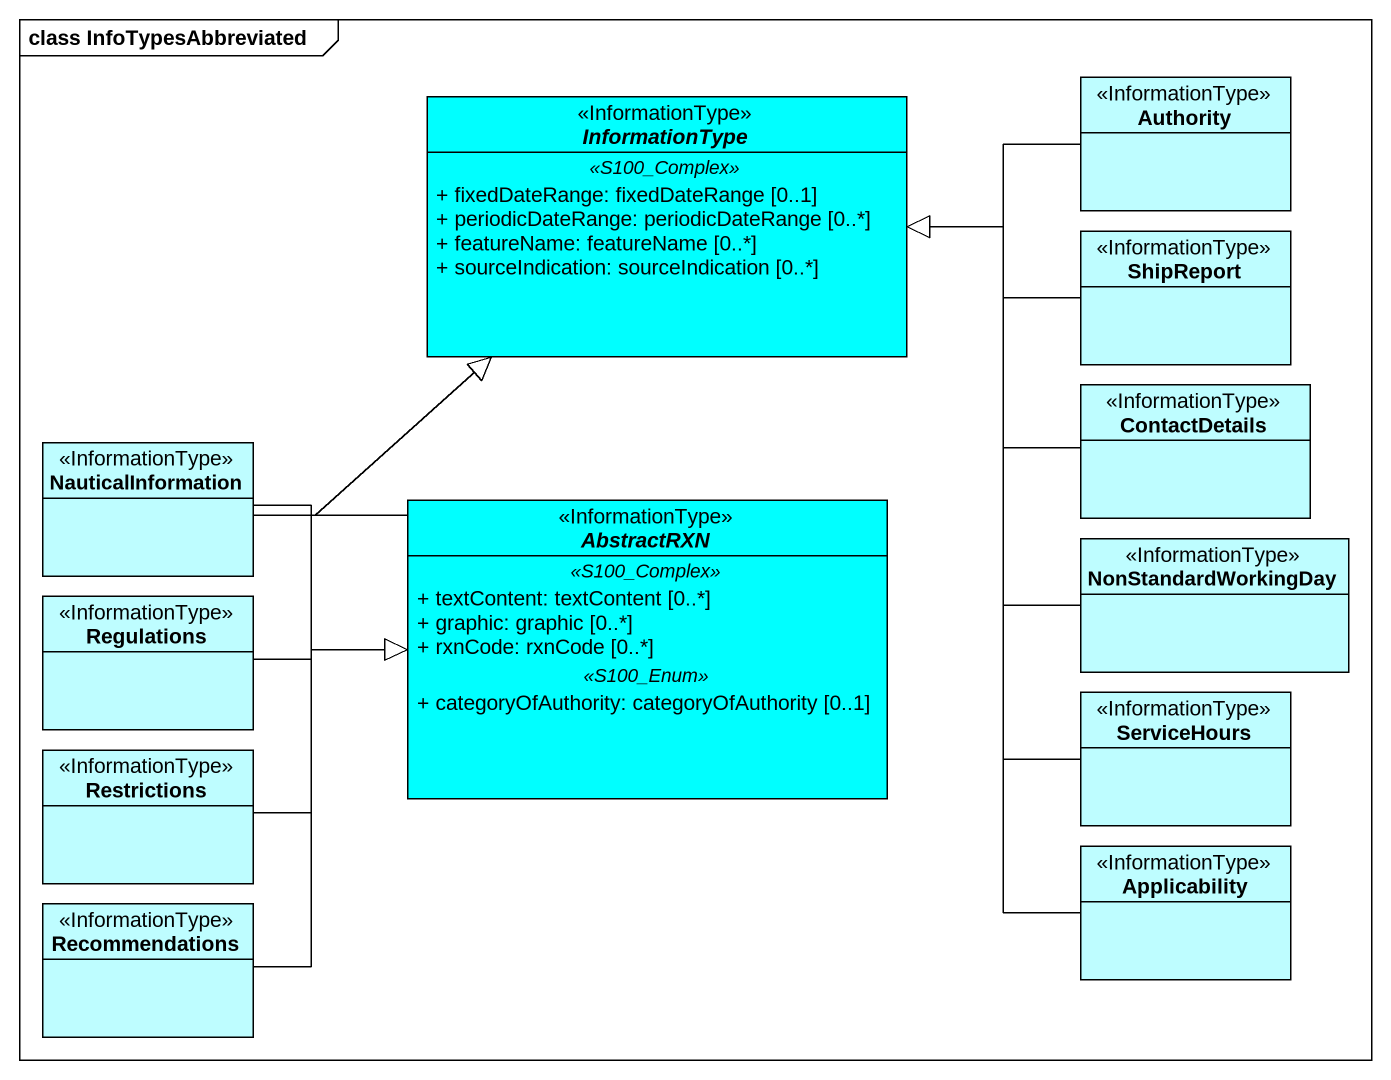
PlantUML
@startuml
mainframe class InfoTypesAbbreviated
hide circle
hide empty members
skinparam classAttributeIconSize 0
abstract class InformationType <<InformationType>> #00FFFF {
  .. <<S100_Complex>> ..
  + fixedDateRange: fixedDateRange [0..1]
  + periodicDateRange: periodicDateRange [0..*]
  + featureName: featureName [0..*]
  + sourceIndication: sourceIndication [0..*]
}
class Authority <<InformationType>> #BEFDFF
class ShipReport <<InformationType>> #BEFDFF
class NauticalInformation <<InformationType>> #BEFDFF
class ContactDetails <<InformationType>> #BEFDFF
abstract class AbstractRXN <<InformationType>> #00FFFF {
  .. <<S100_Complex>> ..
  + textContent: textContent [0..*]
  + graphic: graphic [0..*]
  + rxnCode: rxnCode [0..*]
  .. <<S100_Enum>> ..
  + categoryOfAuthority: categoryOfAuthority [0..1]
}
class Regulations <<InformationType>> #BEFDFF
class NonStandardWorkingDay <<InformationType>> #BEFDFF
class ServiceHours <<InformationType>> #BEFDFF
class Restrictions <<InformationType>> #BEFDFF
class Applicability <<InformationType>> #BEFDFF
class Recommendations <<InformationType>> #BEFDFF
Authority -left-|> InformationType
ShipReport -left-|> InformationType
NauticalInformation -right-|> AbstractRXN
ContactDetails -left-|> InformationType
AbstractRXN -up-|> InformationType
Regulations -right-|> AbstractRXN
NonStandardWorkingDay -up-|> InformationType
ServiceHours -up-|> InformationType
Restrictions -right-|> AbstractRXN
Applicability -up-|> InformationType
Recommendations -up-|> AbstractRXN
@enduml
